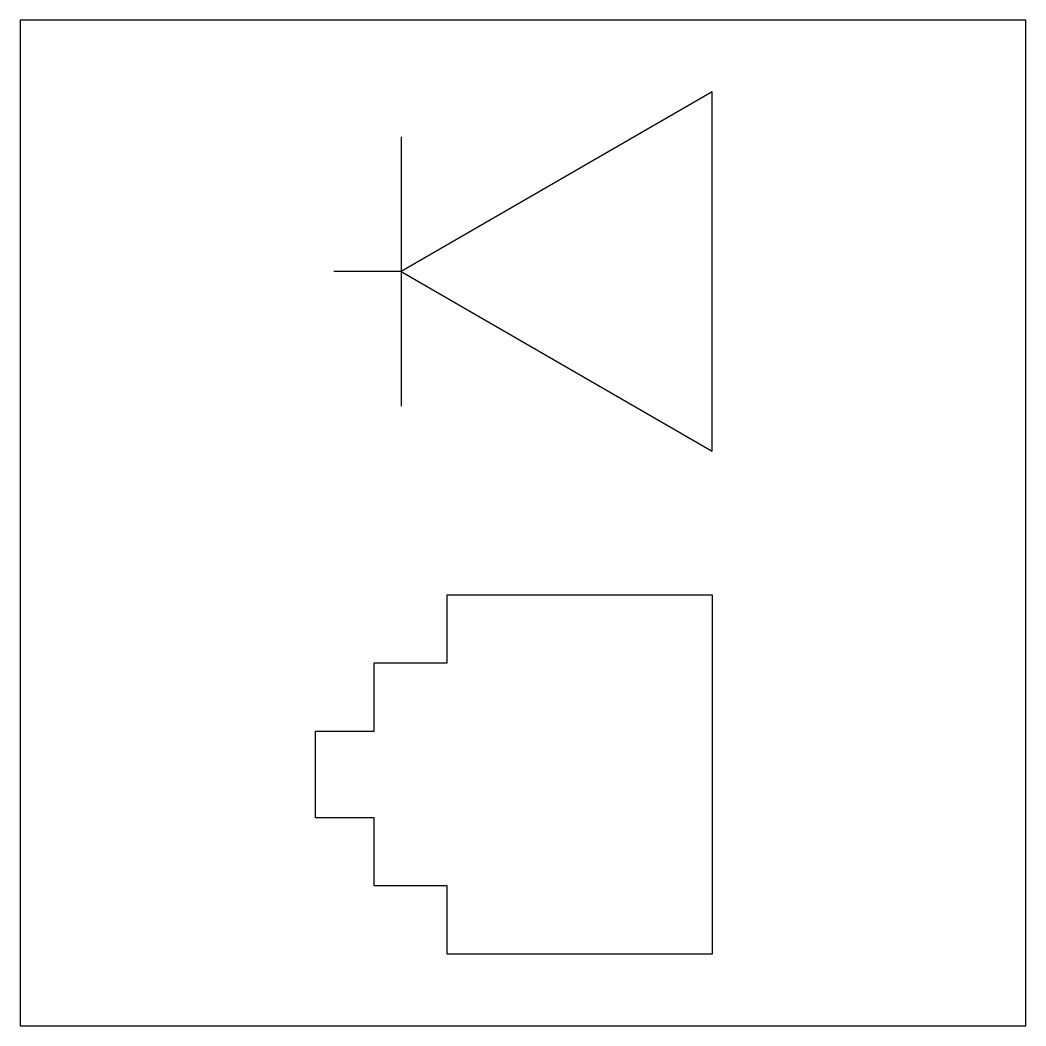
# Model space of a CAD drawing. Header units: millimetres. Extents: x -6084.683 to -6084.333, y -964.631 to -964.281.
import ezdxf

# ---------------------------------------------------------------- set-up
doc = ezdxf.new("R2010")
doc.units = ezdxf.units.MM
doc.layers.add('Tel_Símbolos', color=3, linetype='Continuous')

msp = doc.modelspace()

# ---------------------------------------------------------------- linework, layer by layer
at = {"layer": 'Tel_Símbolos', "color": 2}
for p, q in [((-6084.54993, -964.32196), (-6084.54993, -964.41571)), ((-6084.54993, -964.36883), (-6084.57337, -964.36883))]:
    msp.add_line(p, q, dxfattribs=at)
at = {"layer": 'Tel_Símbolos', "color": 3}
msp.add_lwpolyline([(-6084.68253, -964.63133), (-6084.33253, -964.63133), (-6084.33253, -964.28133), (-6084.68253, -964.28133)], close=True, dxfattribs=at)
at = {"layer": 'Tel_Símbolos', "color": 2}
for points in [[(-6084.44168, -964.30633), (-6084.54993, -964.36883), (-6084.44168, -964.43133)], [(-6084.55937, -964.58262), (-6084.55937, -964.55891), (-6084.5797, -964.55891), (-6084.5797, -964.52875), (-6084.55937, -964.52875), (-6084.55937, -964.50504), (-6084.53396, -964.50504), (-6084.53396, -964.48133), (-6084.44168, -964.48133), (-6084.44168, -964.60633), (-6084.53396, -964.60633), (-6084.53396, -964.58262)]]:
    msp.add_lwpolyline(points, close=True, dxfattribs=at)

doc.saveas('drawing.dxf')
